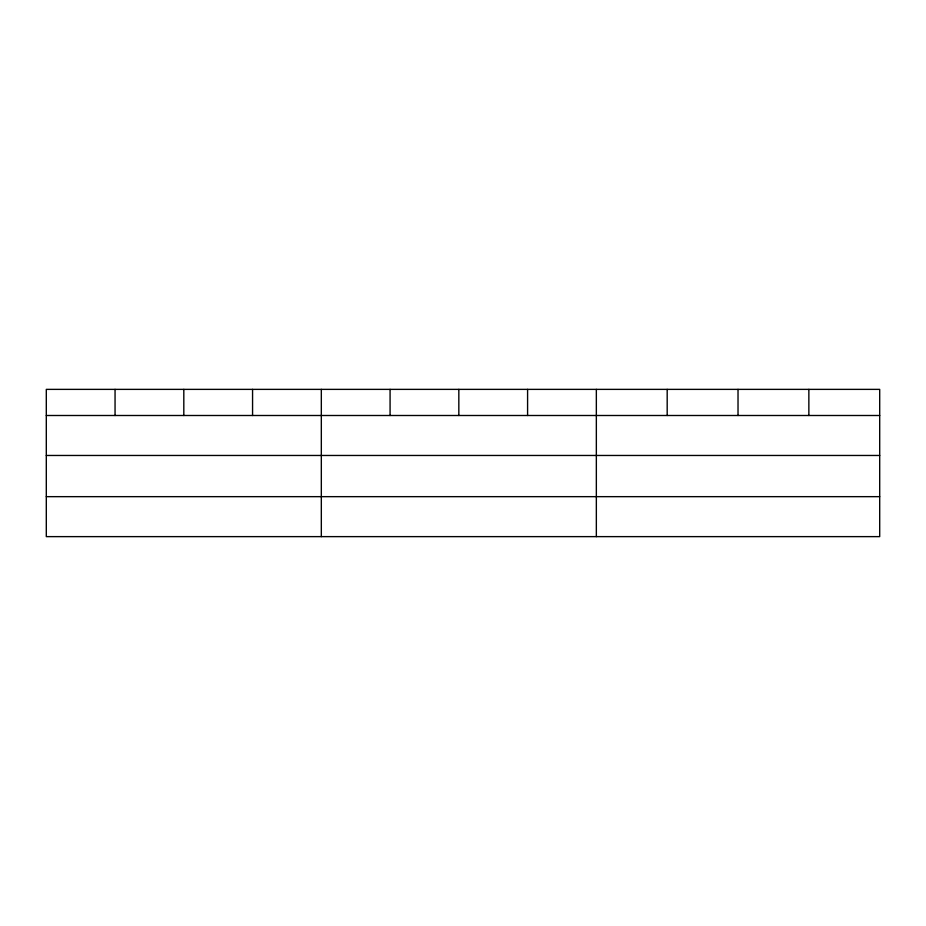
<?xml version="1.0" encoding="UTF-8"?>
<svg xmlns="http://www.w3.org/2000/svg" width="926" height="926" viewBox="0 0 926 926"><rect width="100%" height="100%" fill="white"/><g stroke="black" fill="none" stroke-linecap="round" stroke-linejoin="round"><path stroke-width="1.39" d="M879.7 455.465L879.7 389.371L46.3 389.371L46.3 536.629L879.7 536.629L879.7 455.465L46.3 455.465M46.3 415.496L879.7 415.496M46.3 496.66L879.7 496.66M808.861 389.371L808.861 415.496M738.022 389.371L738.022 415.496M667.183 389.371L667.183 415.496M596.344 389.371L596.344 536.629M527.588 389.371L527.588 415.496M458.833 389.371L458.833 415.496M390.077 389.371L390.077 415.496M321.322 389.371L321.322 536.629M252.566 389.371L252.566 415.496M183.811 389.371L183.811 415.496M115.056 389.371L115.056 415.496"/></g></svg>
